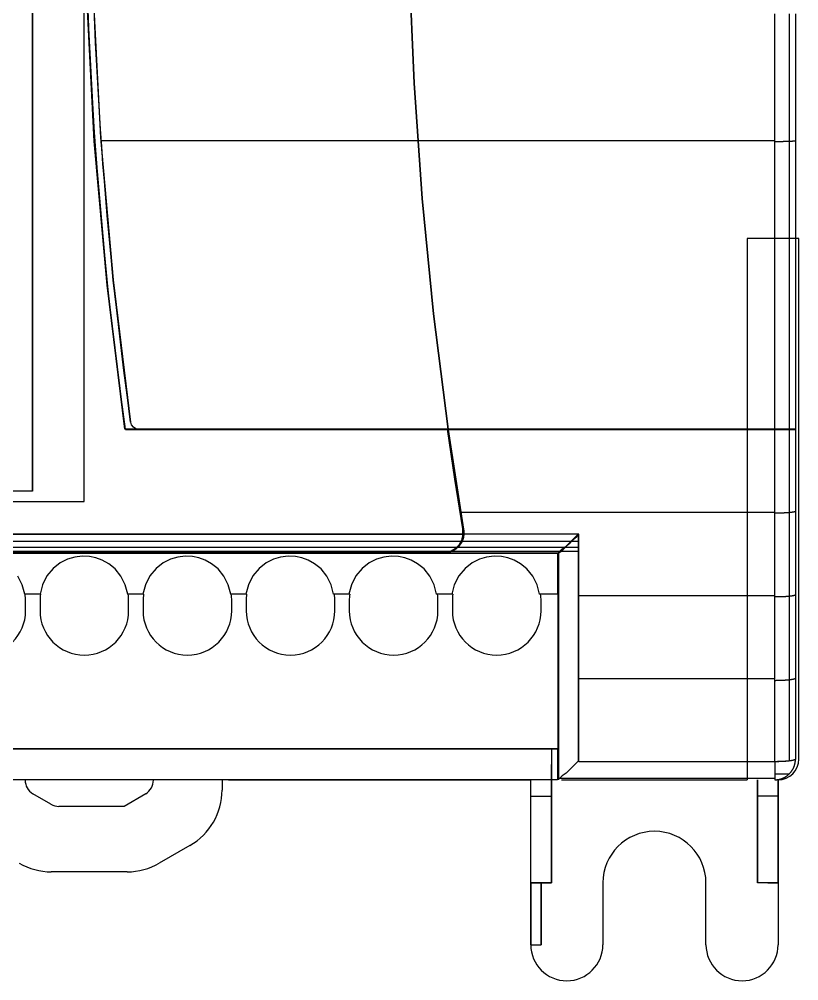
# Paper-space layout 'Sample Network Drawing - A1 Sheet' of a CAD drawing. Extents: x 49 to 806, y 22 to 564.
# Drawn here: x 723.778 to 727.559, y 238.801 to 243.466 of the extents above; entities that cross this region are included whole.
import ezdxf

# ---------------------------------------------------------------- set-up
doc = ezdxf.new("R2010")
doc.units = 0
doc.layers.add('N-EQPM', color=4, linetype='Continuous', lineweight=25)

psp = doc.layouts.new('Sample Network Drawing - A1 Sheet')

# ---------------------------------------------------------------- linework, layer by layer
at = {"layer": 'N-EQPM'}
for p, q in [((724.0928, 241.1261), (724.0928, 247.4261)), ((723.8428, 247.3761), (723.8428, 241.1761)), ((723.8428, 241.1761), (723.8428, 247.3761)), ((723.8428, 241.1761), (723.8428, 247.3761)), ((727.3088, 242.4011), (727.3088, 239.7761)), ((727.5588, 242.4011), (727.3088, 242.4011)), ((727.5588, 239.8761), (727.5588, 242.4011)), ((724.2928, 241.4761), (724.5428, 241.4761)), ((724.2928, 241.4761), (724.2928, 241.4761)), ((725.8592, 241.4761), (724.2928, 241.4761)), ((724.5428, 241.4761), (726.3178, 241.4761)), ((724.5428, 241.4761), (724.5428, 241.4761)), ((727.4428, 241.4761), (725.8592, 241.4761)), ((725.8592, 241.4761), (725.8592, 241.4761)), ((726.6178, 241.4761), (726.3178, 241.4761)), ((726.3178, 241.4761), (726.3178, 241.4761)), ((726.6178, 241.4761), (727.0428, 241.4761)), ((726.6178, 241.4761), (726.6178, 241.4761)), ((727.0428, 241.4761), (727.0428, 241.4761)), ((727.2428, 241.4761), (727.0428, 241.4761)), ((727.2428, 241.4761), (727.2428, 241.4761)), ((727.2428, 241.4761), (727.5428, 241.4761)), ((727.5428, 241.4761), (727.5428, 241.4761)), ((723.8428, 241.1761), (720.1428, 241.1761)), ((723.8428, 241.1761), (723.8428, 241.1761)), ((719.8928, 241.1261), (724.0928, 241.1261)), ((726.3928, 240.8761), (717.7928, 240.8761)), ((725.8349, 240.8761), (718.3166, 240.8761)), ((726.3932, 240.8761), (725.8349, 240.8761)), ((725.8349, 240.8761), (725.8349, 240.8761)), ((726.3928, 240.8761), (726.3928, 240.8761)), ((726.3928, 240.8761), (726.3928, 240.6761)), ((726.3928, 240.8761), (726.3928, 239.7761)), ((726.3928, 240.8761), (726.3928, 240.8761)), ((723.8809, 240.6761), (723.8067, 240.6761)), ((723.8088, 240.5961), (723.8088, 240.6461)), ((723.8788, 240.6461), (723.8788, 240.5961)), ((724.3809, 240.6761), (724.3067, 240.6761)), ((724.3088, 240.5961), (724.3088, 240.6461)), ((724.3788, 240.6461), (724.3788, 240.5961)), ((724.8809, 240.6761), (724.8067, 240.6761)), ((724.8088, 240.5961), (724.8088, 240.6461)), ((724.8788, 240.6461), (724.8788, 240.5961)), ((725.3809, 240.6761), (725.3067, 240.6761)), ((725.3088, 240.5961), (725.3088, 240.6461)), ((725.3788, 240.6461), (725.3788, 240.5961)), ((725.8809, 240.6761), (725.8067, 240.6761)), ((725.8088, 240.5961), (725.8088, 240.6461)), ((725.8788, 240.6461), (725.8788, 240.5961)), ((726.3928, 240.6761), (726.3067, 240.6761)), ((726.3088, 240.5961), (726.3088, 240.6461)), ((726.3928, 240.6761), (726.3928, 239.9261)), ((726.3928, 240.6761), (726.3928, 239.9261)), ((726.3928, 239.9261), (717.7928, 239.9261)), ((726.3588, 239.9261), (726.3587, 239.7761)), ((726.3588, 239.9261), (726.3588, 239.9261)), ((726.3588, 239.9261), (726.3588, 239.2761)), ((726.3928, 239.9261), (726.3928, 239.7761)), ((724.7617, 239.7762), (724.7617, 239.7265)), ((724.7938, 239.7761), (726.2588, 239.7761)), ((726.2588, 238.9761), (726.2588, 239.7761)), ((726.2588, 239.7761), (726.2588, 239.7761)), ((726.2588, 239.6961), (726.2588, 239.7761)), ((726.2588, 238.9761), (726.2588, 239.7761)), ((726.3587, 239.7761), (726.3588, 239.7761)), ((726.3588, 239.6961), (726.3588, 239.7761)), ((726.3928, 239.7761), (726.3928, 239.7761)), ((726.4088, 239.7761), (727.3088, 239.7761)), ((727.3588, 239.6961), (727.3588, 239.7761)), ((727.3588, 239.7761), (727.3588, 239.7761)), ((727.3588, 239.7761), (727.3588, 239.2761)), ((727.4588, 239.6961), (727.4588, 239.7761)), ((727.4588, 239.7761), (727.4588, 238.9761)), ((727.4588, 239.7761), (727.4588, 239.7761)), ((727.4588, 239.7761), (727.4588, 238.9761)), ((723.9315, 239.6575), (723.8443, 239.7086)), ((724.3913, 239.7086), (724.2862, 239.6471)), ((726.2588, 239.6961), (726.3588, 239.6961)), ((726.2588, 239.2761), (726.2588, 239.6961)), ((726.2588, 239.2761), (726.2588, 239.6961)), ((726.3588, 239.2761), (726.3588, 239.6961)), ((726.3588, 239.2761), (726.3588, 239.6961)), ((727.3588, 239.2761), (727.3588, 239.6961)), ((727.3588, 239.2761), (727.3588, 239.6961)), ((727.4588, 239.6961), (727.3588, 239.6961)), ((727.4588, 239.2761), (727.4588, 239.6961)), ((727.4588, 239.2761), (727.4588, 239.6961)), ((724.2862, 239.6471), (723.97, 239.6471)), ((724.6061, 239.457), (724.4575, 239.3713)), ((724.302, 239.3296), (723.9336, 239.3296)), ((726.2588, 239.2761), (726.3588, 239.2761)), ((726.2588, 239.2761), (726.3588, 239.2761)), ((726.2588, 239.2761), (726.2588, 239.2761)), ((726.2588, 239.2761), (726.3088, 239.2761)), ((726.2588, 238.9761), (726.2588, 239.2761)), ((726.2588, 239.2761), (726.2588, 239.2761)), ((726.3588, 239.2761), (726.3088, 239.2761)), ((726.3588, 239.2761), (726.3588, 239.2761)), ((726.3588, 239.2761), (726.3588, 239.2761)), ((726.6088, 239.2761), (726.6088, 238.9761)), ((727.1088, 238.9761), (727.1088, 239.2761)), ((727.3588, 239.2761), (727.3588, 239.2761)), ((727.4588, 239.2761), (727.3588, 239.2761)), ((727.3588, 239.2761), (727.3588, 239.2761)), ((727.4088, 239.2761), (727.3588, 239.2761)), ((727.4588, 239.2761), (727.3588, 239.2761)), ((727.4088, 239.2761), (727.4588, 239.2761)), ((727.4588, 239.2761), (727.4588, 239.2761)), ((727.4588, 239.2761), (727.4588, 239.2761)), ((727.4588, 239.2761), (727.4588, 238.9761)), ((726.2588, 238.9761), (726.2588, 238.9761)), ((727.4588, 238.9761), (727.4588, 238.9761))]:
    psp.add_line(p, q, dxfattribs=at)
at = {"layer": 'N-EQPM', "flags": 128}
for points in [[(725.8586, 247.0761), (725.7878, 246.5172), (725.733, 245.9567), (725.6935, 245.3967), (725.6699, 244.8361), (725.6622, 244.2767), (725.6699, 243.7167), (725.6935, 243.1561), (725.733, 242.5961), (725.7878, 242.0356), (725.8586, 241.4767), (725.7878, 242.0356), (725.733, 242.5956), (725.6935, 243.1561), (725.6699, 243.7167), (725.6622, 244.2761), (725.6699, 244.8361), (725.6935, 245.3967), (725.733, 245.9572), (725.7878, 246.5172)], [(725.9335, 240.9926), (725.8949, 241.2343), (725.8592, 241.4761), (725.8949, 241.2343)], [(725.9352, 240.9669), (725.9357, 240.9754), (725.9354, 240.9841), (725.9343, 240.9926), (725.8956, 241.2343), (725.8599, 241.4761), (727.4419, 241.4761), (727.4419, 241.4163), (727.4419, 241.3565), (727.4419, 241.2967), (727.4419, 241.2368), (727.4419, 241.177), (727.4419, 241.1172), (727.4419, 241.0575), (727.4419, 240.9977), (727.4419, 240.9379), (727.4419, 240.8781), (727.4419, 240.8185), (727.4419, 240.7587), (727.4419, 240.6989), (727.4419, 240.6392), (727.4419, 240.5796), (727.4419, 240.5198), (727.4419, 240.4601), (727.4419, 240.4005), (727.4419, 240.3408), (727.4419, 240.2812), (727.4419, 240.2215), (727.4419, 240.1618), (727.4419, 240.1022), (727.4419, 240.0425), (727.4419, 239.983), (727.4419, 239.9234), (727.4419, 239.8639), (726.4929, 239.8639), (726.4929, 239.925), (726.4929, 239.9863), (726.4929, 240.0474), (726.4929, 240.1087), (726.4929, 240.1698), (726.4929, 240.2311), (726.4929, 240.2924), (726.4929, 240.3537), (726.4929, 240.4149), (726.4929, 240.4762), (726.4929, 240.5375), (726.4929, 240.5988), (726.4929, 240.6602), (726.4929, 240.7215), (726.4929, 240.7827), (726.4929, 240.8442), (726.4929, 240.9054), (726.4929, 240.9669)], [(727.5426, 239.8763), (727.5426, 239.876), (727.5426, 239.8758), (727.5425, 239.8755), (727.5423, 239.8754), (727.5422, 239.8751), (727.542, 239.8748), (727.5417, 239.8747), (727.5416, 239.8744), (727.5412, 239.8742), (727.5409, 239.8739), (727.5406, 239.8736), (727.5401, 239.8735), (727.5397, 239.8732), (727.5392, 239.873), (727.5386, 239.8727), (727.5381, 239.8726), (727.5376, 239.8723), (727.5369, 239.8721), (727.5363, 239.8719), (727.5355, 239.8717), (727.535, 239.8714), (727.5341, 239.8713), (727.5333, 239.871), (727.5326, 239.8708), (727.5317, 239.8707), (727.5308, 239.8704), (727.5299, 239.8702), (727.5289, 239.8699), (727.528, 239.8698), (727.527, 239.8696), (727.5259, 239.8693), (727.5249, 239.8692), (727.5239, 239.869), (727.5227, 239.8688), (727.5215, 239.8686), (727.5203, 239.8685), (727.5192, 239.8683), (727.518, 239.8682), (727.5166, 239.8679), (727.5153, 239.8677), (727.5141, 239.8676), (727.5128, 239.8674), (727.5113, 239.8673), (727.51, 239.8671), (727.5085, 239.867), (727.5072, 239.8668), (727.5057, 239.8667), (727.5042, 239.8665), (727.5028, 239.8664), (727.5011, 239.8662), (727.4997, 239.8661), (727.498, 239.8659), (727.4966, 239.8658), (727.4949, 239.8657), (727.4933, 239.8655), (727.4917, 239.8655), (727.4899, 239.8654), (727.4883, 239.8652), (727.4867, 239.8651), (727.4849, 239.8651), (727.4831, 239.8649), (727.4815, 239.8648), (727.4797, 239.8648), (727.478, 239.8646), (727.4762, 239.8646), (727.4744, 239.8645), (727.4725, 239.8645), (727.4707, 239.8643), (727.469, 239.8643), (727.4672, 239.8642), (727.4653, 239.8642), (727.4635, 239.8642), (727.4616, 239.864), (727.4596, 239.864), (727.4579, 239.864), (727.456, 239.864), (727.454, 239.8639), (727.4523, 239.8639), (727.4503, 239.8639), (727.4484, 239.8639), (727.4465, 239.8639), (727.4447, 239.8639), (727.4428, 239.8639), (727.4428, 239.9234), (727.4428, 239.983), (727.4428, 240.0425), (727.4428, 240.1022), (727.4428, 240.1618), (727.4428, 240.2215), (727.4428, 240.2812), (727.4428, 240.3408), (727.4428, 240.4005), (727.4428, 240.4601), (727.4428, 240.5198), (727.4428, 240.5796), (727.4428, 240.6392), (727.4428, 240.6989), (727.4428, 240.7587), (727.4428, 240.8185), (727.4428, 240.8781), (727.4428, 240.9379), (727.4428, 240.9977), (727.4428, 241.0575), (727.4428, 241.1172), (727.4428, 241.177), (727.4428, 241.2368), (727.4428, 241.2967), (727.4428, 241.3565), (727.4428, 241.4163), (727.4428, 241.4761), (727.4735, 241.4761), (727.5014, 241.4761), (727.5236, 241.4761), (727.5378, 241.4761), (727.5426, 241.4761), (727.5426, 241.4168), (727.5426, 241.3574), (727.5426, 241.2981), (727.5426, 241.2387), (727.5426, 241.1793), (727.5426, 241.12), (727.5426, 241.0606), (727.5426, 241.0014), (727.5426, 240.9421), (727.5426, 240.8827), (727.5426, 240.8235), (727.5426, 240.7641), (727.5426, 240.7049), (727.5426, 240.6457), (727.5426, 240.5864), (727.5426, 240.5272), (727.5426, 240.4679), (727.5426, 240.4087), (727.5426, 240.3495), (727.5426, 240.2903), (727.5426, 240.2311), (727.5426, 240.1719), (727.5426, 240.1128), (727.5426, 240.0536), (727.5426, 239.9946), (727.5426, 239.9353)], [(718.2208, 240.9669), (725.9302, 240.9669), (725.9227, 240.9376), (725.9094, 240.9147), (725.8919, 240.8972), (725.8722, 240.8854), (725.8515, 240.8786), (725.8308, 240.8764), (718.3205, 240.8764), (718.2966, 240.8793), (718.2726, 240.8886), (718.2512, 240.9047), (718.2329, 240.9279), (718.2218, 240.9597), (718.2215, 240.9622), (718.2211, 240.9648)], [(725.835, 240.8761), (725.8454, 240.8767), (725.8558, 240.8783), (725.8663, 240.8812), (725.8766, 240.8852), (725.8866, 240.8905), (725.8962, 240.8971), (725.9008, 240.9009), (725.9053, 240.9051), (725.9095, 240.9096), (725.9136, 240.9144), (725.9174, 240.9196), (725.921, 240.9252), (725.9242, 240.9312), (725.9271, 240.9375), (725.9297, 240.9443), (725.9318, 240.9515), (725.9334, 240.959), (725.9345, 240.9668), (725.9349, 240.9754), (725.9346, 240.984), (725.9335, 240.9926), (725.9346, 240.984), (725.9349, 240.9754), (725.9345, 240.9668), (725.9334, 240.959), (725.9318, 240.9515), (725.9297, 240.9443), (725.9271, 240.9375), (725.9242, 240.9312), (725.921, 240.9252), (725.9174, 240.9196), (725.9136, 240.9144), (725.9095, 240.9096), (725.9053, 240.9051), (725.9008, 240.9009), (725.8962, 240.8971), (725.8866, 240.8905), (725.8766, 240.8852), (725.8663, 240.8812), (725.8558, 240.8783), (725.8454, 240.8767)], [(725.9347, 240.9668), (725.9321, 240.9515), (725.9274, 240.9375), (725.9212, 240.9252), (725.9139, 240.9144), (725.9056, 240.9051), (725.8965, 240.8971), (725.8869, 240.8905), (725.8769, 240.8852), (725.8666, 240.8812), (725.8561, 240.8784), (725.8457, 240.8767), (725.8353, 240.8762), (726.393, 240.8762), (726.3957, 240.8774), (726.4003, 240.8807), (726.4065, 240.8857), (726.4139, 240.8921), (726.4222, 240.8995), (726.4313, 240.9077), (726.4408, 240.9167), (726.4509, 240.9262), (726.4612, 240.9361), (726.4716, 240.9463), (726.4821, 240.9565), (726.4924, 240.9668)], [(726.4895, 240.9676), (726.4895, 240.6029), (726.4895, 240.2317), (726.4895, 239.867), (726.47, 239.8474), (726.4505, 239.8279), (726.4309, 239.8083), (726.4114, 239.7953), (726.3984, 239.7823), (726.3918, 239.7823), (726.3918, 240.147), (726.3918, 240.5117), (726.3918, 240.8764), (726.3984, 240.883), (726.4114, 240.896), (726.4309, 240.909), (726.4505, 240.9285), (726.47, 240.9481)], [(727.4428, 239.7762), (727.4439, 239.7762), (727.445, 239.7762), (727.4462, 239.7762), (727.4473, 239.7762), (727.4484, 239.7763), (727.4496, 239.7764), (727.4507, 239.7765), (727.4518, 239.7766), (727.4529, 239.7767), (727.4541, 239.7768), (727.4552, 239.7769), (727.4563, 239.7771), (727.4574, 239.7772), (727.4585, 239.7774), (727.4596, 239.7776), (727.4608, 239.7778), (727.4619, 239.778), (727.463, 239.7782), (727.4641, 239.7784), (727.4652, 239.7787), (727.4663, 239.779), (727.4674, 239.7792), (727.4685, 239.7795), (727.4695, 239.7798), (727.4706, 239.7801), (727.4717, 239.7804), (727.4728, 239.7808), (727.4739, 239.7811), (727.475, 239.7815), (727.476, 239.7819), (727.4771, 239.7822), (727.4781, 239.7826), (727.4792, 239.783), (727.4802, 239.7834), (727.4813, 239.7839), (727.4823, 239.7843), (727.4834, 239.7848), (727.4844, 239.7852), (727.4854, 239.7857), (727.4864, 239.7862), (727.4874, 239.7867), (727.4884, 239.7872), (727.4894, 239.7877), (727.4904, 239.7883), (727.4914, 239.7888), (727.4924, 239.7894), (727.4934, 239.7899), (727.4944, 239.7905), (727.4953, 239.7911), (727.4963, 239.7917), (727.4972, 239.7923), (727.4982, 239.7929), (727.4991, 239.7936), (727.5, 239.7942), (727.501, 239.7949), (727.5019, 239.7955), (727.5028, 239.7962), (727.5037, 239.7969), (727.5046, 239.7976), (727.5054, 239.7983), (727.5063, 239.799), (727.5072, 239.7997), (727.508, 239.8004), (727.5089, 239.8012), (727.5097, 239.8019), (727.5106, 239.8027), (727.5114, 239.8035), (727.5122, 239.8043), (727.513, 239.805), (727.5138, 239.8058), (727.5146, 239.8067), (727.5154, 239.8075), (727.5162, 239.8083), (727.5169, 239.8091), (727.5177, 239.81), (727.5184, 239.8108), (727.5191, 239.8117), (727.5199, 239.8125), (727.5206, 239.8134), (727.5213, 239.8143), (727.522, 239.8152), (727.5227, 239.8161), (727.5233, 239.817), (727.524, 239.8179), (727.5247, 239.8188), (727.5253, 239.8198), (727.5259, 239.8207), (727.5265, 239.8217), (727.5271, 239.8226), (727.5278, 239.8236), (727.5283, 239.8245), (727.5289, 239.8255), (727.5295, 239.8265), (727.53, 239.8275), (727.5306, 239.8284), (727.5311, 239.8295), (727.5316, 239.8304), (727.5321, 239.8315), (727.5326, 239.8325), (727.5331, 239.8335), (727.5336, 239.8345), (727.5341, 239.8356), (727.5345, 239.8366), (727.535, 239.8376), (727.5354, 239.8387), (727.5358, 239.8397), (727.5362, 239.8408), (727.5366, 239.8418), (727.537, 239.8429), (727.5374, 239.844), (727.5377, 239.845), (727.5381, 239.8461), (727.5384, 239.8472), (727.5387, 239.8483), (727.539, 239.8494), (727.5393, 239.8504), (727.5396, 239.8515), (727.5399, 239.8526), (727.5401, 239.8537), (727.5404, 239.8548), (727.5406, 239.856), (727.5408, 239.8571), (727.541, 239.8582), (727.5413, 239.8593), (727.5414, 239.8604), (727.5416, 239.8615), (727.5418, 239.8626), (727.5419, 239.8638), (727.542, 239.8649), (727.5422, 239.866), (727.5423, 239.8671), (727.5424, 239.8682), (727.5425, 239.8694), (727.5425, 239.8705), (727.5426, 239.8716), (727.5426, 239.8728), (727.5427, 239.8739), (727.5427, 239.875), (727.5427, 239.8762), (727.5427, 239.8761), (727.5427, 239.876), (727.5427, 239.8759), (727.5426, 239.8758), (727.5426, 239.8757), (727.5426, 239.8756), (727.5426, 239.8756), (727.5425, 239.8755), (727.5425, 239.8754), (727.5425, 239.8753), (727.5424, 239.8752), (727.5423, 239.8751), (727.5423, 239.8751), (727.5422, 239.875), (727.5422, 239.8749), (727.5421, 239.8748), (727.542, 239.8747), (727.5419, 239.8747), (727.5419, 239.8746), (727.5418, 239.8745), (727.5417, 239.8744), (727.5416, 239.8743), (727.5415, 239.8742), (727.5414, 239.8742), (727.5413, 239.8741), (727.5412, 239.874), (727.541, 239.8739), (727.5409, 239.8738), (727.5408, 239.8737), (727.5407, 239.8737), (727.5405, 239.8736), (727.5404, 239.8735), (727.5402, 239.8734), (727.5401, 239.8733), (727.5399, 239.8733), (727.5398, 239.8732), (727.5396, 239.8731), (727.5395, 239.873), (727.5393, 239.8729), (727.5391, 239.8729), (727.5389, 239.8728), (727.5387, 239.8727), (727.5385, 239.8726), (727.5384, 239.8725), (727.5382, 239.8725), (727.538, 239.8724), (727.5378, 239.8723), (727.5375, 239.8722), (727.5373, 239.8721), (727.5371, 239.8721), (727.5369, 239.872), (727.5367, 239.8719), (727.5364, 239.8718), (727.5362, 239.8717), (727.536, 239.8717), (727.5357, 239.8716), (727.5355, 239.8715), (727.5352, 239.8714), (727.535, 239.8714), (727.5347, 239.8713), (727.5344, 239.8712), (727.5341, 239.8711), (727.5339, 239.871), (727.5336, 239.871), (727.5333, 239.8709), (727.533, 239.8708), (727.5328, 239.8708), (727.5325, 239.8707), (727.5321, 239.8706), (727.5319, 239.8705), (727.5315, 239.8705), (727.5312, 239.8704), (727.5309, 239.8703), (727.5306, 239.8702), (727.5303, 239.8702), (727.53, 239.8701), (727.5296, 239.87), (727.5293, 239.8699), (727.529, 239.8699), (727.5286, 239.8698), (727.5283, 239.8697), (727.5279, 239.8697), (727.5276, 239.8696), (727.5272, 239.8695), (727.5269, 239.8695), (727.5265, 239.8694), (727.5261, 239.8693), (727.5258, 239.8692), (727.5254, 239.8692), (727.525, 239.8691), (727.5246, 239.869), (727.5242, 239.869), (727.5238, 239.8689), (727.5234, 239.8688), (727.523, 239.8688), (727.5226, 239.8687), (727.5222, 239.8686), (727.5218, 239.8686), (727.5214, 239.8685), (727.521, 239.8684), (727.5206, 239.8684), (727.5202, 239.8683), (727.5197, 239.8682), (727.5193, 239.8682), (727.5189, 239.8681), (727.5184, 239.868), (727.518, 239.868), (727.5176, 239.8679), (727.5171, 239.8679), (727.5167, 239.8678), (727.5162, 239.8677), (727.5158, 239.8677), (727.5153, 239.8676), (727.5148, 239.8675), (727.5144, 239.8675), (727.5139, 239.8674), (727.5134, 239.8674), (727.513, 239.8673), (727.5125, 239.8673), (727.512, 239.8672), (727.5115, 239.8671), (727.511, 239.8671), (727.5105, 239.867), (727.51, 239.867), (727.5095, 239.8669), (727.509, 239.8669), (727.5085, 239.8668), (727.508, 239.8667), (727.5075, 239.8667), (727.507, 239.8667), (727.5065, 239.8666), (727.506, 239.8665), (727.5054, 239.8665), (727.5049, 239.8664), (727.5044, 239.8664), (727.5039, 239.8663), (727.5033, 239.8663), (727.5028, 239.8662), (727.5023, 239.8662), (727.5017, 239.8661), (727.5012, 239.8661), (727.5006, 239.866), (727.5001, 239.866), (727.4995, 239.8659), (727.499, 239.8659), (727.4984, 239.8658), (727.4979, 239.8658), (727.4973, 239.8658), (727.4967, 239.8657), (727.4962, 239.8657), (727.4956, 239.8656), (727.495, 239.8656), (727.4945, 239.8655), (727.4939, 239.8655), (727.4933, 239.8654), (727.4927, 239.8654), (727.4921, 239.8654), (727.4916, 239.8653), (727.491, 239.8653), (727.4904, 239.8652), (727.4898, 239.8652), (727.4892, 239.8652), (727.4886, 239.8651), (727.488, 239.8651), (727.4874, 239.865), (727.4868, 239.865), (727.4862, 239.865), (727.4856, 239.8649), (727.485, 239.8649), (727.4844, 239.8649), (727.4838, 239.8648), (727.4832, 239.8648), (727.4826, 239.8648), (727.4819, 239.8647), (727.4813, 239.8647), (727.4807, 239.8647), (727.4801, 239.8646), (727.4795, 239.8646), (727.4788, 239.8646), (727.4782, 239.8645), (727.4776, 239.8645), (727.4769, 239.8645), (727.4763, 239.8645), (727.4757, 239.8644), (727.4751, 239.8644), (727.4744, 239.8644), (727.4738, 239.8643), (727.4732, 239.8643), (727.4725, 239.8643), (727.4719, 239.8643), (727.4712, 239.8643), (727.4706, 239.8642), (727.4699, 239.8642), (727.4693, 239.8642), (727.4686, 239.8642), (727.468, 239.8641), (727.4673, 239.8641), (727.4667, 239.8641), (727.466, 239.8641), (727.4654, 239.8641), (727.4647, 239.8641), (727.4641, 239.864), (727.4634, 239.864), (727.4628, 239.864), (727.4621, 239.864), (727.4615, 239.864), (727.4608, 239.8639), (727.4601, 239.8639), (727.4595, 239.8639), (727.4588, 239.8639), (727.4582, 239.8639), (727.4575, 239.8639), (727.4568, 239.8639), (727.4562, 239.8638), (727.4555, 239.8638), (727.4548, 239.8638), (727.4542, 239.8638), (727.4535, 239.8638), (727.4528, 239.8638), (727.4522, 239.8638), (727.4515, 239.8638), (727.4508, 239.8638), (727.4502, 239.8638), (727.4495, 239.8638), (727.4488, 239.8638), (727.4482, 239.8638), (727.4475, 239.8638), (727.4468, 239.8638), (727.4461, 239.8637), (727.4455, 239.8637), (727.4448, 239.8637), (727.4441, 239.8637), (727.4435, 239.8637), (727.4428, 239.8637), (727.4428, 239.8626), (727.4428, 239.8615), (727.4428, 239.8604), (727.4428, 239.8593), (727.4428, 239.8582), (727.4428, 239.8571), (727.4428, 239.8559), (727.4428, 239.8548), (727.4428, 239.8537), (727.4428, 239.8526), (727.4428, 239.8515), (727.4428, 239.8504), (727.4428, 239.8493), (727.4428, 239.8483), (727.4428, 239.8472), (727.4428, 239.8461), (727.4428, 239.845), (727.4428, 239.844), (727.4428, 239.8429), (727.4428, 239.8418), (727.4428, 239.8408), (727.4428, 239.8397), (727.4428, 239.8387), (727.4428, 239.8376), (727.4428, 239.8366), (727.4428, 239.8355), (727.4428, 239.8345), (727.4428, 239.8335), (727.4428, 239.8325), (727.4428, 239.8315), (727.4428, 239.8304), (727.4428, 239.8294), (727.4428, 239.8284), (727.4428, 239.8275), (727.4428, 239.8265), (727.4428, 239.8255), (727.4428, 239.8245), (727.4428, 239.8236), (727.4428, 239.8226), (727.4428, 239.8217), (727.4428, 239.8207), (727.4428, 239.8198), (727.4428, 239.8188), (727.4428, 239.8179), (727.4428, 239.817), (727.4428, 239.8161), (727.4428, 239.8152), (727.4428, 239.8143), (727.4428, 239.8134), (727.4428, 239.8125), (727.4428, 239.8117), (727.4428, 239.8108), (727.4428, 239.81), (727.4428, 239.8091), (727.4428, 239.8083), (727.4428, 239.8075), (727.4428, 239.8067), (727.4428, 239.8058), (727.4428, 239.805), (727.4428, 239.8043), (727.4428, 239.8035), (727.4428, 239.8027), (727.4428, 239.8019), (727.4428, 239.8012), (727.4428, 239.8004), (727.4428, 239.7997), (727.4428, 239.799), (727.4428, 239.7983), (727.4428, 239.7976), (727.4428, 239.7969), (727.4428, 239.7962), (727.4428, 239.7955), (727.4428, 239.7949), (727.4428, 239.7942), (727.4428, 239.7936), (727.4428, 239.7929), (727.4428, 239.7923), (727.4428, 239.7917), (727.4428, 239.7911), (727.4428, 239.7905), (727.4428, 239.7899), (727.4428, 239.7894), (727.4428, 239.7888), (727.4428, 239.7883), (727.4428, 239.7877), (727.4428, 239.7872), (727.4428, 239.7867), (727.4428, 239.7862), (727.4428, 239.7857), (727.4428, 239.7852), (727.4428, 239.7848), (727.4428, 239.7843), (727.4428, 239.7839), (727.4428, 239.7834), (727.4428, 239.783), (727.4428, 239.7826), (727.4428, 239.7822), (727.4428, 239.7819), (727.4428, 239.7815), (727.4428, 239.7811), (727.4428, 239.7808), (727.4428, 239.7804), (727.4428, 239.7801), (727.4428, 239.7798), (727.4428, 239.7795), (727.4428, 239.7792), (727.4428, 239.779), (727.4428, 239.7787), (727.4428, 239.7784), (727.4428, 239.7782), (727.4428, 239.778), (727.4428, 239.7778), (727.4428, 239.7776), (727.4428, 239.7774), (727.4428, 239.7772), (727.4428, 239.7771), (727.4428, 239.7769), (727.4428, 239.7768), (727.4428, 239.7767), (727.4428, 239.7766), (727.4428, 239.7765), (727.4428, 239.7764), (727.4428, 239.7763), (727.4428, 239.7762), (727.4428, 239.7762), (727.4428, 239.7762)], [(726.3088, 239.2761), (726.3078, 239.2761), (726.3068, 239.2761), (726.3058, 239.2761), (726.3048, 239.2761), (726.3039, 239.2761), (726.3029, 239.2761), (726.3019, 239.2761), (726.301, 239.2761), (726.3, 239.2761), (726.299, 239.2761), (726.298, 239.2761), (726.2971, 239.2761), (726.2961, 239.2761), (726.2952, 239.2761), (726.2943, 239.2761), (726.2933, 239.2761), (726.2924, 239.2761), (726.2915, 239.2761), (726.2905, 239.2761), (726.2896, 239.2761), (726.2887, 239.2761), (726.2879, 239.2761), (726.287, 239.2761), (726.2861, 239.2761), (726.2852, 239.2761), (726.2844, 239.2761), (726.2835, 239.2761), (726.2827, 239.2761), (726.2818, 239.2761), (726.281, 239.2761), (726.2802, 239.2761), (726.2794, 239.2761), (726.2786, 239.2761), (726.2778, 239.2761), (726.2771, 239.2761), (726.2763, 239.2761), (726.2756, 239.2761), (726.2749, 239.2761), (726.2741, 239.2761), (726.2734, 239.2761), (726.2727, 239.2761), (726.2721, 239.2761), (726.2714, 239.2761), (726.2708, 239.2761), (726.2702, 239.2761), (726.2695, 239.2761), (726.2689, 239.2761), (726.2683, 239.2761), (726.2678, 239.2761), (726.2672, 239.2761), (726.2667, 239.2761), (726.2662, 239.2761), (726.2657, 239.2761), (726.2652, 239.2761), (726.2647, 239.2761), (726.2643, 239.2761), (726.2638, 239.2761), (726.2634, 239.2761), (726.263, 239.2761), (726.2626, 239.2761), (726.2622, 239.2761), (726.2619, 239.2761), (726.2616, 239.2761), (726.2613, 239.2761), (726.261, 239.2761), (726.2607, 239.2761), (726.2604, 239.2761), (726.2602, 239.2761), (726.26, 239.2761), (726.2598, 239.2761), (726.2596, 239.2761), (726.2594, 239.2761), (726.2593, 239.2761), (726.2592, 239.2761), (726.2591, 239.2761), (726.259, 239.2761), (726.2589, 239.2761), (726.2588, 239.2761), (726.2588, 239.2761), (726.2588, 238.9762), (726.2588, 238.9762), (726.2589, 238.9762), (726.259, 238.9762), (726.2591, 238.9762), (726.2592, 238.9762), (726.2593, 238.9762), (726.2594, 238.9762), (726.2596, 238.9762), (726.2598, 238.9762), (726.26, 238.9762), (726.2602, 238.9762), (726.2604, 238.9762), (726.2607, 238.9762), (726.261, 238.9762), (726.2613, 238.9762), (726.2616, 238.9762), (726.2619, 238.9762), (726.2622, 238.9762), (726.2626, 238.9762), (726.263, 238.9762), (726.2634, 238.9762), (726.2638, 238.9762), (726.2643, 238.9762), (726.2647, 238.9762), (726.2652, 238.9762), (726.2657, 238.9762), (726.2662, 238.9762), (726.2667, 238.9762), (726.2672, 238.9762), (726.2678, 238.9762), (726.2683, 238.9762), (726.2689, 238.9762), (726.2695, 238.9762), (726.2702, 238.9762), (726.2708, 238.9762), (726.2714, 238.9762), (726.2721, 238.9762), (726.2727, 238.9762), (726.2734, 238.9762), (726.2741, 238.9762), (726.2749, 238.9762), (726.2756, 238.9762), (726.2763, 238.9762), (726.2771, 238.9762), (726.2778, 238.9762), (726.2786, 238.9762), (726.2794, 238.9762), (726.2802, 238.9762), (726.281, 238.9762), (726.2818, 238.9762), (726.2827, 238.9762), (726.2835, 238.9762), (726.2844, 238.9762), (726.2852, 238.9762), (726.2861, 238.9762), (726.287, 238.9762), (726.2879, 238.9762), (726.2887, 238.9762), (726.2896, 238.9762), (726.2905, 238.9762), (726.2915, 238.9762), (726.2924, 238.9762), (726.2933, 238.9762), (726.2943, 238.9762), (726.2952, 238.9762), (726.2961, 238.9762), (726.2971, 238.9762), (726.298, 238.9762), (726.299, 238.9762), (726.3, 238.9762), (726.301, 238.9762), (726.3019, 238.9762), (726.3029, 238.9762), (726.3039, 238.9762), (726.3048, 238.9762), (726.3058, 238.9762), (726.3068, 238.9762), (726.3078, 238.9762), (726.3088, 238.9762)]]:
    psp.add_lwpolyline(points, close=True, dxfattribs=at)
for points in [[(725.6689, 243.7167), (725.6924, 243.1561), (725.7319, 242.5961), (725.7868, 242.0356), (725.8581, 241.4767), (724.3581, 241.4767), (724.3442, 241.4792), (724.3319, 241.4864), (724.3227, 241.4977), (724.3186, 241.511), (724.2345, 242.2008), (724.1745, 242.8915), (724.1386, 243.5838)], [(727.4417, 243.4915), (727.4417, 243.3797), (727.4417, 243.2674), (727.4417, 243.1556), (727.4417, 243.0433), (727.4417, 242.9315), (727.4417, 242.8192), (727.4417, 242.7074), (727.4417, 242.5956), (727.4417, 242.4833), (727.4417, 242.3715), (727.4417, 242.2597), (727.4417, 242.1474), (727.4417, 242.0356), (727.4417, 241.9238), (727.4417, 241.812), (727.4417, 241.7002), (727.4417, 241.5884), (727.4417, 241.4767), (725.8596, 241.4767), (725.7889, 242.0356), (725.7335, 242.5956), (725.6945, 243.1561), (725.6709, 243.7167)], [(718.2204, 240.9674), (725.93, 240.9674), (725.93, 240.9759), (725.93, 240.9844), (725.9288, 240.9929), (725.89, 241.2347), (725.8549, 241.4766), (724.2899, 241.4766), (724.2039, 242.1748), (724.142, 242.8742), (724.1057, 243.5749)], [(724.1105, 243.5105), (724.1135, 243.4254), (724.1177, 243.3402), (724.1218, 243.2551), (724.1264, 243.1705), (724.131, 243.0854), (724.1366, 243.0002), (724.1418, 242.9156), (724.1479, 242.8305), (724.1541, 242.7459), (724.1607, 242.6608), (724.1679, 242.5761), (724.1756, 242.491), (724.1833, 242.4064), (724.1915, 242.3218), (724.1997, 242.2372), (724.2084, 242.1525), (724.2177, 242.0679), (724.2274, 241.9833), (724.2371, 241.8987), (724.2479, 241.8141), (724.2582, 241.7295), (724.2694, 241.6454), (724.2807, 241.5608), (724.2925, 241.4767), (724.2064, 242.1746), (724.1448, 242.8746), (724.1079, 243.5751)], [(724.1402, 243.5199), (724.1432, 243.4358), (724.1468, 243.3518), (724.1508, 243.2682), (724.1554, 243.1841), (724.1605, 243.1), (724.1655, 243.0165), (724.1711, 242.9324), (724.1767, 242.8483), (724.1827, 242.7647), (724.1893, 242.6806), (724.1964, 242.5971), (724.2035, 242.5135), (724.2111, 242.4294), (724.2192, 242.3458), (724.2273, 242.2623), (724.2359, 242.1787), (724.245, 242.0951), (724.2542, 242.0115), (724.2638, 241.928), (724.2739, 241.8444), (724.2845, 241.7608), (724.2952, 241.6778), (724.3063, 241.5942), (724.3175, 241.5111), (724.2334, 242.2005), (724.1736, 242.8919), (724.1377, 243.5837)], [(723.8402, 243.4852), (723.8402, 243.364), (723.8402, 243.2421), (723.8402, 243.1203), (723.8402, 242.9985), (723.8402, 242.8773), (723.8402, 242.7554), (723.8402, 242.6336), (723.8402, 242.5124), (723.8402, 242.3906), (723.8402, 242.2693), (723.8402, 242.1475), (723.8402, 242.0263), (723.8402, 241.9045), (723.8402, 241.7832), (723.8402, 241.662), (723.8402, 241.5408), (723.8402, 241.419), (723.8402, 241.2978), (723.8402, 241.1765), (720.1442, 241.1765)], [(727.5423, 243.4915), (727.5423, 243.3797), (727.5423, 243.2674), (727.5423, 243.1556), (727.5423, 243.0433), (727.5423, 242.9315), (727.5423, 242.8192), (727.5423, 242.7074), (727.5423, 242.5956), (727.5423, 242.4833), (727.5423, 242.3715), (727.5423, 242.2597), (727.5423, 242.1474), (727.5423, 242.0356), (727.5423, 241.9238), (727.5423, 241.812), (727.5423, 241.7002), (727.5423, 241.5884), (727.5423, 241.4767), (727.5392, 241.4767), (727.529, 241.4767), (727.5131, 241.4767), (727.4925, 241.4767), (727.4684, 241.4767), (727.4428, 241.4767), (727.4428, 241.5884), (727.4428, 241.7002), (727.4428, 241.812), (727.4428, 241.9238), (727.4428, 242.0356), (727.4428, 242.1474), (727.4428, 242.2597), (727.4428, 242.3715), (727.4428, 242.4833), (727.4428, 242.5956), (727.4428, 242.7074), (727.4428, 242.8192), (727.4428, 242.9315), (727.4428, 243.0433), (727.4428, 243.1556), (727.4428, 243.2674), (727.4428, 243.3797), (727.4428, 243.4915)], [(727.5131, 241.4767), (727.5131, 241.5884), (727.5131, 241.7002), (727.5131, 241.812), (727.5131, 241.9238), (727.5131, 242.0356), (727.5131, 242.1474), (727.5131, 242.2597), (727.5131, 242.3715), (727.5131, 242.4833), (727.5131, 242.5956), (727.5131, 242.7074), (727.5131, 242.8192), (727.5131, 242.9315), (727.5131, 243.0433), (727.5131, 243.1556), (727.5131, 243.2674), (727.5131, 243.3797), (727.5131, 243.4915)], [(725.8581, 242.8756), (724.1755, 242.8756)], [(727.4417, 242.8756), (725.6602, 242.8756)], [(727.5423, 242.8756), (727.5423, 242.8751), (727.5418, 242.8751), (727.5413, 242.8746), (727.5407, 242.8746), (727.5402, 242.8746), (727.5397, 242.8746), (727.5392, 242.8746), (727.5382, 242.8741), (727.5377, 242.8741), (727.5366, 242.8741), (727.5356, 242.8741), (727.5346, 242.8741), (727.5336, 242.8736), (727.5325, 242.8736), (727.531, 242.8736), (727.53, 242.8736), (727.5284, 242.8736), (727.5274, 242.8731), (727.5259, 242.8731), (727.5243, 242.8731), (727.5228, 242.8731), (727.5213, 242.8731), (727.5197, 242.8731), (727.5177, 242.8725), (727.5161, 242.8725), (727.5141, 242.8725), (727.512, 242.8725), (727.5105, 242.8725), (727.5084, 242.8725), (727.5064, 242.8725), (727.5043, 242.872), (727.5023, 242.872), (727.5002, 242.872), (727.4977, 242.872), (727.4956, 242.872), (727.4931, 242.872), (727.491, 242.872), (727.4884, 242.872), (727.4864, 242.872), (727.4838, 242.872), (727.4813, 242.8715), (727.4792, 242.8715), (727.4766, 242.8715), (727.4741, 242.8715), (727.4715, 242.8715), (727.469, 242.8715), (727.4664, 242.8715), (727.4638, 242.8715), (727.4613, 242.8715), (727.4587, 242.8715), (727.4556, 242.8715), (727.4531, 242.8715), (727.4505, 242.8715), (727.4479, 242.8715), (727.4454, 242.8715), (727.4428, 242.8715)], [(727.4419, 241.4761), (725.8599, 241.4761)], [(727.5134, 239.8674), (727.5134, 239.9271), (727.5134, 239.9866), (727.5134, 240.0461), (727.5134, 240.1056), (727.5134, 240.1652), (727.5134, 240.2248), (727.5134, 240.2844), (727.5134, 240.3441), (727.5134, 240.4036), (727.5134, 240.4632), (727.5134, 240.5229), (727.5134, 240.5825), (727.5134, 240.6422), (727.5134, 240.7018), (727.5134, 240.7616), (727.5134, 240.8213), (727.5134, 240.8809), (727.5134, 240.9407), (727.5134, 241.0004), (727.5134, 241.06), (727.5134, 241.1198), (727.5134, 241.1796), (727.5134, 241.2393), (727.5134, 241.2991), (727.5134, 241.3589), (727.5134, 241.4187), (727.5134, 241.4785)], [(727.4419, 241.0724), (725.9212, 241.0724)], [(727.5426, 241.0784), (727.5426, 241.0782), (727.5426, 241.0781), (727.5425, 241.0779), (727.5425, 241.0778), (727.5423, 241.0776), (727.542, 241.0775), (727.5419, 241.0772), (727.5417, 241.077), (727.5415, 241.0769), (727.5412, 241.0767), (727.5409, 241.0766), (727.5404, 241.0764), (727.5401, 241.0763), (727.5397, 241.0761), (727.5392, 241.076), (727.5386, 241.0758), (727.5382, 241.0757), (727.5376, 241.0755), (727.5372, 241.0754), (727.5366, 241.0753), (727.5358, 241.0751), (727.5352, 241.075), (727.5345, 241.0748), (727.5338, 241.0747), (727.533, 241.0745), (727.5323, 241.0744), (727.5316, 241.0742), (727.5307, 241.0741), (727.5299, 241.0739), (727.529, 241.0738), (727.528, 241.0736), (727.5271, 241.0735), (727.5262, 241.0733), (727.5252, 241.0733), (727.5242, 241.0732), (727.5231, 241.073), (727.5221, 241.0729), (727.5211, 241.0727), (727.5199, 241.0726), (727.5189, 241.0724), (727.5177, 241.0724), (727.5165, 241.0723), (727.5153, 241.0722), (727.514, 241.072), (727.5128, 241.0719), (727.5115, 241.0719), (727.5103, 241.0717), (727.509, 241.0716), (727.5076, 241.0716), (727.5062, 241.0714), (727.5048, 241.0713), (727.5035, 241.0713), (727.502, 241.0711), (727.5007, 241.071), (727.4992, 241.071), (727.4977, 241.0708), (727.4963, 241.0707), (727.4948, 241.0707), (727.4932, 241.0705), (727.4917, 241.0705), (727.4902, 241.0704), (727.4886, 241.0704), (727.487, 241.0702), (727.4855, 241.0702), (727.4839, 241.0701), (727.4822, 241.0701), (727.4806, 241.0699), (727.479, 241.0699), (727.4774, 241.0699), (727.4756, 241.0698), (727.474, 241.0698), (727.4723, 241.0698), (727.4706, 241.0696), (727.469, 241.0696), (727.4672, 241.0696), (727.4656, 241.0696), (727.4638, 241.0695), (727.462, 241.0695), (727.4604, 241.0695), (727.4586, 241.0695), (727.4568, 241.0695), (727.4551, 241.0693), (727.4533, 241.0693), (727.4515, 241.0693), (727.4498, 241.0693), (727.4481, 241.0693), (727.4464, 241.0693), (727.4446, 241.0693), (727.4428, 241.0693)], [(725.9302, 240.9669), (718.2208, 240.9669)], [(725.9302, 240.9319), (718.2208, 240.9319)], [(726.4924, 240.9315), (725.8353, 240.9315)], [(717.7972, 240.8762), (726.388, 240.8762), (726.388, 240.8758), (726.388, 240.875), (726.388, 240.8742), (726.388, 240.873), (726.388, 240.8714), (726.388, 240.8694), (726.388, 240.8674), (726.388, 240.865), (726.388, 240.8626), (726.388, 240.8598), (726.388, 240.8566), (726.388, 240.853), (726.388, 240.8495), (726.388, 240.8459), (726.388, 240.8415), (726.388, 240.8371), (726.388, 240.8327), (726.388, 240.8279), (726.388, 240.8228), (726.388, 240.8176), (726.388, 240.8124), (726.388, 240.8068), (726.388, 240.8008), (726.388, 240.7953), (726.388, 240.7889), (726.388, 240.7829), (726.388, 240.7765), (726.388, 240.7698), (726.388, 240.763), (726.388, 240.7562), (726.388, 240.7494), (726.388, 240.7423), (726.388, 240.7351), (726.388, 240.7279), (726.388, 240.7208), (726.388, 240.7136), (726.388, 240.706), (726.388, 240.6988), (726.388, 240.6913), (726.388, 240.6837), (726.388, 240.6765), (726.3019, 240.6765), (726.2903, 240.7223), (726.2688, 240.7646), (726.2405, 240.7989), (726.2098, 240.8244), (726.1788, 240.8419), (726.1481, 240.853), (726.1166, 240.8594), (726.0819, 240.861), (726.0449, 240.8566), (726.0098, 240.8463), (725.9748, 240.8283), (725.9405, 240.8012), (725.9106, 240.7654), (725.8883, 240.7223), (725.8767, 240.6765), (725.8026, 240.6765), (725.7907, 240.7223), (725.7691, 240.7646), (725.7413, 240.7989), (725.7102, 240.8244), (725.6795, 240.8419), (725.6484, 240.853), (725.6169, 240.8594), (725.5823, 240.861), (725.5456, 240.8566), (725.5102, 240.8463), (725.4751, 240.8283), (725.4408, 240.8012), (725.4109, 240.7654), (725.389, 240.7223), (725.3771, 240.6765), (725.303, 240.6765), (725.2914, 240.7223), (725.2699, 240.7646), (725.242, 240.7989), (725.2109, 240.8244), (725.1798, 240.8419), (725.1492, 240.853), (725.1177, 240.8594), (725.083, 240.861), (725.046, 240.8566), (725.0109, 240.8463), (724.9758, 240.8283), (724.9416, 240.8012), (724.9117, 240.7654), (724.8894, 240.7223), (724.8778, 240.6765), (724.8037, 240.6765), (724.7917, 240.7223), (724.7702, 240.7646), (724.7423, 240.7989), (724.7112, 240.8244), (724.6806, 240.8419), (724.6499, 240.853), (724.618, 240.8594), (724.5833, 240.861), (724.5467, 240.8566), (724.5112, 240.8463), (724.4762, 240.8283), (724.4419, 240.8012), (724.412, 240.7654), (724.3901, 240.7223), (724.3781, 240.6765), (724.304, 240.6765), (724.2925, 240.7223), (724.271, 240.7646), (724.2431, 240.7989), (724.212, 240.8244), (724.1809, 240.8419), (724.1502, 240.853), (724.1187, 240.8594), (724.0841, 240.861), (724.047, 240.8566), (724.012, 240.8463), (723.9769, 240.8283), (723.9426, 240.8012), (723.9127, 240.7654), (723.8904, 240.7223), (723.8789, 240.6765), (723.8048, 240.6765), (723.7928, 240.7223), (723.7713, 240.7646)], [(726.388, 240.8762), (717.7972, 240.8762)], [(725.9302, 240.9025), (718.2208, 240.9025)], [(725.9302, 240.8832), (718.2208, 240.8832)], [(726.4924, 240.9022), (725.8353, 240.9022)], [(726.4924, 240.8829), (725.8353, 240.8829)], [(727.4419, 240.669), (726.4929, 240.669)], [(727.5426, 240.673), (727.5426, 240.6729), (727.5426, 240.6727), (727.5425, 240.6726), (727.5423, 240.6723), (727.5423, 240.6721), (727.542, 240.672), (727.5419, 240.6719), (727.5416, 240.6716), (727.5413, 240.6714), (727.541, 240.6713), (727.5407, 240.6711), (727.5403, 240.671), (727.54, 240.6707), (727.5395, 240.6705), (727.5391, 240.6704), (727.5385, 240.6702), (727.5381, 240.6701), (727.5375, 240.6698), (727.5369, 240.6696), (727.5363, 240.6695), (727.5355, 240.6693), (727.535, 240.6692), (727.5342, 240.669), (727.5335, 240.6688), (727.5327, 240.6686), (727.5319, 240.6685), (727.531, 240.6683), (727.5302, 240.6682), (727.5293, 240.668), (727.5283, 240.6679), (727.5274, 240.6677), (727.5264, 240.6676), (727.5255, 240.6674), (727.5245, 240.6673), (727.5234, 240.6671), (727.5223, 240.667), (727.5212, 240.6668), (727.52, 240.6667), (727.5189, 240.6665), (727.5177, 240.6664), (727.5165, 240.6662), (727.5153, 240.6661), (727.514, 240.6659), (727.5128, 240.6658), (727.5115, 240.6657), (727.5101, 240.6657), (727.5088, 240.6655), (727.5075, 240.6654), (727.506, 240.6652), (727.5047, 240.6651), (727.5032, 240.6651), (727.5017, 240.6649), (727.5003, 240.6648), (727.4988, 240.6646), (727.4973, 240.6646), (727.4958, 240.6645), (727.4943, 240.6643), (727.4927, 240.6643), (727.4911, 240.6642), (727.4896, 240.6642), (727.488, 240.664), (727.4864, 240.6639), (727.4848, 240.6639), (727.4831, 240.6637), (727.4814, 240.6637), (727.4797, 240.6636), (727.4781, 240.6636), (727.4763, 240.6636), (727.4747, 240.6634), (727.4729, 240.6634), (727.4712, 240.6633), (727.4695, 240.6633), (727.4678, 240.6633), (727.466, 240.6631), (727.4642, 240.6631), (727.4625, 240.6631), (727.4607, 240.6631), (727.4589, 240.663), (727.4571, 240.663), (727.4554, 240.663), (727.4536, 240.663), (727.4518, 240.663), (727.4501, 240.663), (727.4481, 240.663), (727.4464, 240.663), (727.4446, 240.663), (727.4428, 240.663)], [(727.4419, 240.2662), (726.4929, 240.2662)], [(727.5426, 240.2683), (727.5426, 240.2682), (727.5426, 240.2679), (727.5425, 240.2677), (727.5423, 240.2674), (727.5422, 240.2673), (727.542, 240.267), (727.5417, 240.2668), (727.5416, 240.2667), (727.5413, 240.2664), (727.5409, 240.2662), (727.5406, 240.2659), (727.5401, 240.2658), (727.5397, 240.2657), (727.5392, 240.2654), (727.5388, 240.2652), (727.5382, 240.2649), (727.5376, 240.2648), (727.537, 240.2646), (727.5364, 240.2643), (727.5357, 240.2642), (727.5351, 240.264), (727.5344, 240.2637), (727.5336, 240.2636), (727.5327, 240.2634), (727.532, 240.2631), (727.5311, 240.263), (727.5302, 240.2628), (727.5293, 240.2627), (727.5283, 240.2624), (727.5274, 240.2623), (727.5264, 240.2621), (727.5254, 240.262), (727.5242, 240.2618), (727.5231, 240.2617), (727.522, 240.2614), (727.5209, 240.2612), (727.5197, 240.2611), (727.5186, 240.2609), (727.5172, 240.2608), (727.5161, 240.2606), (727.5147, 240.2605), (727.5134, 240.2603), (727.5121, 240.2602), (727.5107, 240.26), (727.5094, 240.2599), (727.5079, 240.2597), (727.5065, 240.2596), (727.5051, 240.2594), (727.5037, 240.2593), (727.502, 240.2592), (727.5006, 240.2592), (727.4991, 240.259), (727.4974, 240.2589), (727.496, 240.2587), (727.4943, 240.2586), (727.4927, 240.2586), (727.4911, 240.2584), (727.4895, 240.2583), (727.4879, 240.2583), (727.4861, 240.2581), (727.4845, 240.258), (727.4827, 240.258), (727.4811, 240.2578), (727.4793, 240.2578), (727.4775, 240.2577), (727.4757, 240.2577), (727.474, 240.2575), (727.4722, 240.2575), (727.4704, 240.2574), (727.4687, 240.2574), (727.4669, 240.2574), (727.465, 240.2572), (727.4632, 240.2572), (727.4614, 240.2572), (727.4595, 240.2572), (727.4577, 240.2571), (727.4558, 240.2571), (727.4539, 240.2571), (727.4521, 240.2571), (727.4502, 240.2571), (727.4484, 240.2571), (727.4465, 240.2569), (727.4446, 240.2569), (727.4428, 240.2569)], [(717.7972, 239.9264), (726.388, 239.9264), (726.388, 239.9201), (726.388, 239.9137), (726.388, 239.9073), (726.388, 239.9009), (726.388, 239.8946), (726.388, 239.8886), (726.388, 239.8822), (726.388, 239.8762), (726.388, 239.8703), (726.388, 239.8647), (726.388, 239.8587), (726.388, 239.8531), (726.388, 239.8476), (726.388, 239.8424), (726.388, 239.8372), (726.388, 239.832), (726.388, 239.8272), (726.388, 239.8225), (726.388, 239.8181), (726.388, 239.8137), (726.388, 239.8097), (726.388, 239.8057), (726.388, 239.8021), (726.388, 239.7985), (726.388, 239.7954), (726.388, 239.7926), (726.388, 239.7898), (726.388, 239.787), (726.388, 239.785), (726.388, 239.783), (726.388, 239.781), (726.388, 239.7798), (726.388, 239.7786), (726.388, 239.7774), (726.388, 239.777), (726.388, 239.7766), (726.388, 239.7762), (717.7972, 239.7762)], [(726.388, 239.9264), (717.7972, 239.9264)], [(727.4428, 239.8054), (727.4437, 239.8054), (727.4447, 239.8054), (727.4456, 239.8054), (727.4466, 239.8054), (727.4475, 239.8054), (727.4485, 239.8054), (727.4494, 239.8054), (727.4504, 239.8054), (727.4513, 239.8054), (727.4522, 239.8054), (727.4532, 239.8054), (727.4541, 239.8054), (727.4551, 239.8054), (727.456, 239.8054), (727.4569, 239.8054), (727.4578, 239.8054), (727.4588, 239.8054), (727.4597, 239.8054), (727.4606, 239.8054), (727.4615, 239.8054), (727.4624, 239.8054), (727.4634, 239.8054), (727.4643, 239.8054), (727.4652, 239.8054), (727.466, 239.8054), (727.4669, 239.8054), (727.4678, 239.8054), (727.4687, 239.8054), (727.4696, 239.8054), (727.4705, 239.8054), (727.4713, 239.8054), (727.4722, 239.8054), (727.4731, 239.8054), (727.4739, 239.8054), (727.4748, 239.8054), (727.4756, 239.8054), (727.4765, 239.8054), (727.4773, 239.8054), (727.4781, 239.8054), (727.4789, 239.8054), (727.4797, 239.8054), (727.4805, 239.8054), (727.4813, 239.8054), (727.4821, 239.8054), (727.4829, 239.8054), (727.4837, 239.8054), (727.4845, 239.8054), (727.4852, 239.8054), (727.486, 239.8054), (727.4867, 239.8054), (727.4875, 239.8054), (727.4882, 239.8054), (727.4889, 239.8054), (727.4896, 239.8054), (727.4903, 239.8054), (727.491, 239.8054), (727.4917, 239.8054), (727.4924, 239.8054), (727.4931, 239.8054), (727.4937, 239.8054), (727.4944, 239.8054), (727.495, 239.8054), (727.4957, 239.8054), (727.4963, 239.8054), (727.4969, 239.8054), (727.4975, 239.8054), (727.4981, 239.8054), (727.4987, 239.8054), (727.4993, 239.8054), (727.4998, 239.8054), (727.5004, 239.8054), (727.5009, 239.8054), (727.5015, 239.8054), (727.502, 239.8054), (727.5025, 239.8054), (727.503, 239.8054), (727.5035, 239.8054), (727.504, 239.8054), (727.5044, 239.8054), (727.5049, 239.8054), (727.5053, 239.8054), (727.5058, 239.8054), (727.5062, 239.8054), (727.5066, 239.8054), (727.507, 239.8054), (727.5074, 239.8054), (727.5078, 239.8054), (727.5081, 239.8054), (727.5085, 239.8054), (727.5088, 239.8054), (727.5092, 239.8054), (727.5095, 239.8054), (727.5098, 239.8054), (727.5101, 239.8054), (727.5104, 239.8054), (727.5106, 239.8054), (727.5109, 239.8054), (727.5111, 239.8054), (727.5114, 239.8054), (727.5116, 239.8054), (727.5118, 239.8054), (727.512, 239.8054), (727.5122, 239.8054), (727.5123, 239.8054), (727.5125, 239.8054), (727.5127, 239.8054), (727.5128, 239.8054), (727.5129, 239.8054), (727.513, 239.8054), (727.5131, 239.8054), (727.5132, 239.8054), (727.5133, 239.8054), (727.5133, 239.8054), (727.5134, 239.8054), (727.5134, 239.8054), (727.5134, 239.8054), (727.5134, 239.8054)], [(726.388, 239.7762), (717.7972, 239.7762)], [(727.4422, 239.7826), (726.3941, 239.7826)], [(726.2588, 238.9762), (726.2588, 239.2761)], [(726.3088, 239.2761), (726.3088, 238.9762)]]:
    psp.add_lwpolyline(points, dxfattribs=at)
at = {"layer": 'N-EQPM'}
for points in [[(727.4428, 241.4761), (727.4478, 241.4761), (727.4527, 241.4761), (727.4576, 241.4761), (727.4624, 241.4761), (727.4671, 241.4761), (727.4718, 241.4761), (727.4764, 241.4761), (727.481, 241.4761), (727.4855, 241.4761), (727.4899, 241.4761), (727.4942, 241.4761), (727.4983, 241.4761), (727.5024, 241.4761), (727.5062, 241.4761), (727.5099, 241.4761), (727.5135, 241.4761), (727.5169, 241.4761), (727.5201, 241.4761), (727.5231, 241.4761), (727.5259, 241.4761), (727.5285, 241.4761), (727.531, 241.4761), (727.5332, 241.4761), (727.5352, 241.4761), (727.537, 241.4761), (727.5385, 241.4761), (727.5398, 241.4761), (727.5409, 241.4761), (727.5417, 241.4761), (727.5423, 241.4761), (727.5427, 241.4761), (727.5428, 241.4761)], [(726.3932, 240.8761), (726.3931, 240.8761), (726.393, 240.8761), (726.393, 240.8761), (726.3929, 240.8761), (726.3929, 240.8761), (726.3928, 240.8761), (726.3928, 240.8761), (726.3928, 240.8761)]]:
    psp.add_lwpolyline(points, dxfattribs=at)
for points in [[(723.8067, 239.7744), (723.8067, 239.7744, 0.266185), (723.8443, 239.7086)], [(724.3913, 239.7086), (724.3913, 239.7086, 0.266185), (724.4289, 239.7744)], [(723.9315, 239.6575), (723.9315, 239.6575, 0.133337), (723.97, 239.6471)]]:
    psp.add_lwpolyline(points, format="xyb", dxfattribs=at)
for centre, radius, start, end in [((723.5938, 240.6461), 0.215, 0, 8.0209), ((724.0938, 240.6461), 0.215, 171.9791, 180), ((724.0938, 240.6461), 0.215, 0, 8.0209), ((724.5938, 240.6461), 0.215, 171.9791, 180), ((724.5938, 240.6461), 0.215, 0, 8.0209), ((725.0938, 240.6461), 0.215, 171.9791, 180), ((725.0938, 240.6461), 0.215, 0, 8.0209), ((725.5938, 240.6461), 0.215, 171.9791, 180), ((725.5938, 240.6461), 0.215, 0, 8.0209), ((726.0938, 240.6461), 0.215, 171.9791, 180), ((726.0938, 240.6461), 0.215, 0, 8.0209), ((723.5938, 240.5961), 0.215, 180, 0), ((724.0938, 240.5961), 0.215, 180, 0), ((724.5938, 240.5961), 0.215, 180, 0), ((725.0938, 240.5961), 0.215, 180, 0), ((725.5938, 240.5961), 0.215, 180, 0), ((726.0938, 240.5961), 0.215, 180, 0), ((727.4588, 239.8761), 0.1, 270, 0), ((724.4505, 239.7265), 0.3111, 300, 0), ((726.8588, 239.2761), 0.25, 0, 180), ((723.9336, 239.6407), 0.3111, 240, 270), ((724.302, 239.6407), 0.3111, 270, 300), ((726.4338, 238.9761), 0.175, 180, 0), ((727.2838, 238.9761), 0.175, 180, 0)]:
    psp.add_arc(centre, radius, start, end, dxfattribs=at)

doc.saveas('drawing.dxf')
